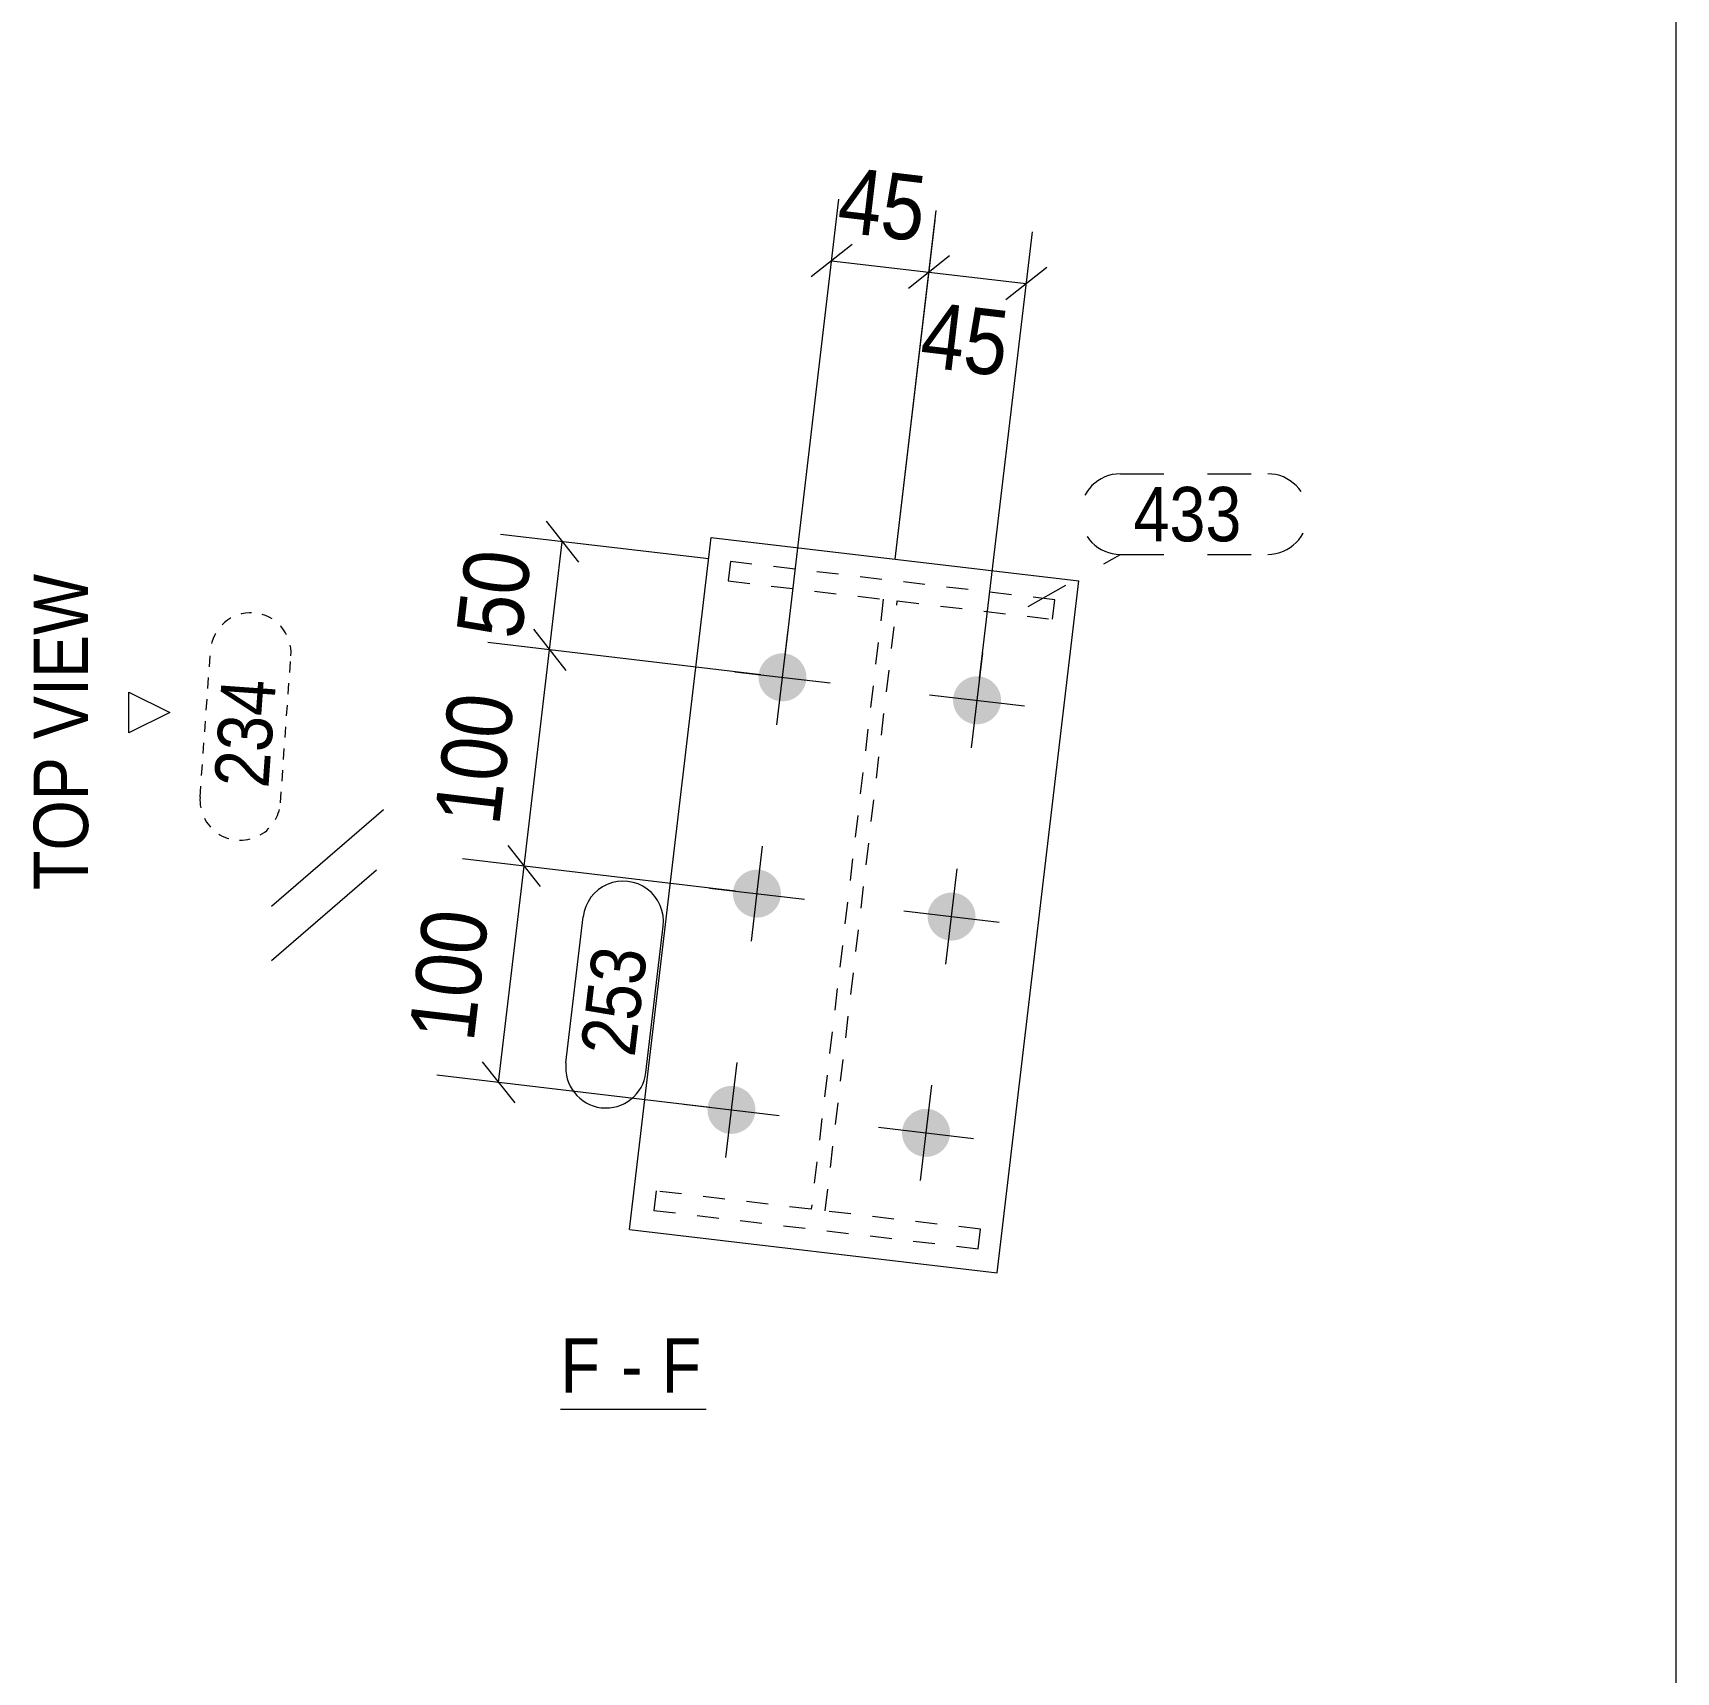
# Model space of a CAD drawing. Header units: millimetres. Extents: x 2 to 579, y 1 to 825.
# Drawn here: x 503.5 to 579, y 473.5 to 548.7 of the extents above; entities that cross this region are included whole.
import ezdxf

# ---------------------------------------------------------------- set-up
doc = ezdxf.new("R2010")
doc.units = ezdxf.units.MM
for name, pattern in [('XKITLINE00', [0]), ('XKITLINE01', [4, 1, -1, 1, -1]), ('XKITLINE02', [4, 2, -2]), ('XKITLINE03', [6, 3, -1, 1, -1]), ('XKITLINE04', [3, 0.5, -0.5, 0.5, -0.5, 0.5, -0.5])]:
    doc.linetypes.add(name, pattern=pattern)
for name, color, linetype, lineweight in [('Bolt', 3, 'Continuous', 0), ('Dimensions', 7, 'Continuous', 0), ('DrawingSheet', 5, 'Continuous', 0), ('OtherObjectType', 7, 'Continuous', 0), ('Part', 2, 'Continuous', 0), ('PartMark', 7, 'Continuous', 0)]:
    doc.layers.add(name, color=color, linetype=linetype, lineweight=lineweight)
doc.styles.add('ARIAL', font='ARIAL.TTF')

# ---------------------------------------------------------------- blocks, each defined once
blk = doc.blocks.new('*A119')
at = {"layer": 'Bolt'}
for points in [[(536.868, 519.308), (536.872, 519.335), (536.877, 519.362), (536.882, 519.388), (536.888, 519.414), (536.895, 519.441), (536.903, 519.467), (536.911, 519.492), (536.919, 519.518), (536.928, 519.543), (536.938, 519.568), (536.949, 519.593), (536.96, 519.618), (536.972, 519.642), (536.984, 519.666), (536.997, 519.69), (537.01, 519.713), (537.024, 519.736), (537.039, 519.759), (537.054, 519.781), (537.07, 519.803), (537.086, 519.825), (537.103, 519.846), (537.12, 519.867), (537.138, 519.887), (537.156, 519.907), (537.175, 519.926), (537.194, 519.945), (537.214, 519.964), (537.234, 519.982), (537.255, 519.999), (537.276, 520.016), (537.297, 520.033), (537.319, 520.049), (537.341, 520.064), (537.363, 520.079), (537.386, 520.093), (537.41, 520.107), (537.433, 520.12), (537.457, 520.133), (537.481, 520.145), (537.506, 520.156), (537.531, 520.167), (537.556, 520.177), (537.581, 520.186), (537.606, 520.195), (537.632, 520.204), (537.658, 520.211), (537.684, 520.218), (537.71, 520.225), (537.737, 520.23), (537.763, 520.236), (537.79, 520.24), (537.816, 520.244), (537.843, 520.247), (537.87, 520.249), (537.897, 520.251), (537.924, 520.252), (537.951, 520.253), (537.978, 520.253), (538.005, 520.252), (538.032, 520.25), (538.059, 520.248), (538.086, 520.245), (538.112, 520.242), (538.139, 520.238), (538.166, 520.233), (538.192, 520.227), (538.218, 520.221), (538.245, 520.214), (538.271, 520.207), (538.296, 520.199), (538.322, 520.19), (538.347, 520.181), (538.372, 520.171), (538.397, 520.161), (538.422, 520.15), (538.446, 520.138), (538.47, 520.126), (538.494, 520.113), (538.517, 520.099), (538.54, 520.085), (538.563, 520.071), (538.585, 520.055), (538.607, 520.04), (538.629, 520.023), (538.65, 520.007), (538.671, 519.989), (538.691, 519.972), (538.711, 519.953), (538.731, 519.935), (538.749, 519.915), (538.768, 519.896), (538.786, 519.876), (538.803, 519.855), (538.82, 519.834), (538.837, 519.813), (538.853, 519.791), (538.868, 519.769), (538.883, 519.746), (538.897, 519.723), (538.911, 519.7), (538.924, 519.676), (538.937, 519.652), (538.949, 519.628), (538.96, 519.604), (538.971, 519.579), (538.981, 519.554), (538.991, 519.529), (538.999, 519.503), (539.008, 519.478), (539.015, 519.452), (539.022, 519.426), (539.029, 519.399), (539.035, 519.373), (539.04, 519.347), (539.044, 519.32), (539.048, 519.293), (539.051, 519.266), (539.053, 519.239), (539.055, 519.213), (539.056, 519.186), (539.057, 519.159), (539.057, 519.132), (539.056, 519.105), (539.054, 519.078), (539.052, 519.051), (539.049, 519.024), (539.046, 518.997), (539.042, 518.97), (539.037, 518.944), (539.031, 518.917), (539.025, 518.891), (539.018, 518.865), (539.011, 518.839), (539.003, 518.813), (538.994, 518.788), (538.985, 518.762), (538.975, 518.737), (538.965, 518.712), (538.954, 518.688), (538.942, 518.663), (538.93, 518.639), (538.917, 518.616), (538.903, 518.592), (538.889, 518.569), (538.875, 518.546), (538.859, 518.524), (538.844, 518.502), (538.828, 518.481), (538.811, 518.459), (538.794, 518.439), (538.776, 518.418), (538.757, 518.398), (538.739, 518.379), (538.719, 518.36), (538.7, 518.342), (538.68, 518.324), (538.659, 518.306), (538.638, 518.289), (538.617, 518.273), (538.595, 518.257), (538.573, 518.241), (538.55, 518.227), (538.527, 518.212), (538.504, 518.199), (538.48, 518.185), (538.457, 518.173), (538.432, 518.161), (538.408, 518.149), (538.383, 518.139), (538.358, 518.129), (538.333, 518.119), (538.307, 518.11), (538.282, 518.102), (538.256, 518.094), (538.23, 518.087), (538.203, 518.081), (538.177, 518.075), (538.151, 518.07), (538.124, 518.066), (538.097, 518.062), (538.07, 518.059), (538.043, 518.056), (538.017, 518.054), (537.99, 518.053), (537.963, 518.053), (537.936, 518.053), (537.909, 518.054), (537.882, 518.055), (537.855, 518.058), (537.828, 518.06), (537.801, 518.064), (537.774, 518.068), (537.748, 518.073), (537.721, 518.078), (537.695, 518.084), (537.669, 518.091), (537.643, 518.098), (537.617, 518.106), (537.592, 518.115), (537.566, 518.124), (537.541, 518.134), (537.516, 518.145), (537.492, 518.156), (537.467, 518.168), (537.443, 518.18), (537.42, 518.193), (537.396, 518.206), (537.373, 518.22), (537.351, 518.235), (537.328, 518.25), (537.306, 518.266), (537.285, 518.282), (537.263, 518.299), (537.243, 518.316), (537.222, 518.334), (537.203, 518.352), (537.183, 518.371), (537.164, 518.39), (537.146, 518.41), (537.128, 518.43), (537.11, 518.45), (537.093, 518.471), (537.077, 518.493), (537.061, 518.515), (537.045, 518.537), (537.031, 518.559), (537.016, 518.582), (537.003, 518.606), (536.989, 518.629), (536.977, 518.653), (536.965, 518.677), (536.954, 518.702), (536.943, 518.726), (536.933, 518.751), (536.923, 518.777), (536.914, 518.802), (536.906, 518.828), (536.898, 518.854), (536.891, 518.88), (536.885, 518.906), (536.879, 518.932), (536.874, 518.959), (536.87, 518.986), (536.866, 519.012), (536.863, 519.039), (536.86, 519.066), (536.858, 519.093), (536.857, 519.12), (536.857, 519.147), (536.857, 519.174), (536.858, 519.201), (536.859, 519.228), (536.862, 519.255), (536.864, 519.282)], [(545.806, 518.254), (545.81, 518.28), (545.815, 518.307), (545.82, 518.333), (545.826, 518.36), (545.833, 518.386), (545.84, 518.412), (545.849, 518.438), (545.857, 518.463), (545.866, 518.489), (545.876, 518.514), (545.887, 518.539), (545.898, 518.563), (545.91, 518.587), (545.922, 518.611), (545.935, 518.635), (545.948, 518.659), (545.962, 518.682), (545.977, 518.704), (545.992, 518.727), (546.008, 518.749), (546.024, 518.77), (546.041, 518.791), (546.058, 518.812), (546.076, 518.832), (546.094, 518.852), (546.113, 518.872), (546.132, 518.891), (546.152, 518.909), (546.172, 518.927), (546.193, 518.945), (546.213, 518.962), (546.235, 518.978), (546.257, 518.994), (546.279, 519.009), (546.301, 519.024), (546.324, 519.039), (546.348, 519.052), (546.371, 519.065), (546.395, 519.078), (546.419, 519.09), (546.444, 519.101), (546.469, 519.112), (546.494, 519.122), (546.519, 519.132), (546.544, 519.141), (546.57, 519.149), (546.596, 519.157), (546.622, 519.164), (546.648, 519.17), (546.675, 519.176), (546.701, 519.181), (546.728, 519.185), (546.754, 519.189), (546.781, 519.192), (546.808, 519.195), (546.835, 519.196), (546.862, 519.198), (546.889, 519.198), (546.916, 519.198), (546.943, 519.197), (546.97, 519.195), (546.997, 519.193), (547.024, 519.19), (547.05, 519.187), (547.077, 519.183), (547.104, 519.178), (547.13, 519.173), (547.156, 519.166), (547.183, 519.16), (547.209, 519.152), (547.234, 519.144), (547.26, 519.136), (547.285, 519.126), (547.31, 519.117), (547.335, 519.106), (547.36, 519.095), (547.384, 519.083), (547.408, 519.071), (547.432, 519.058), (547.455, 519.045), (547.478, 519.03), (547.501, 519.016), (547.523, 519.001), (547.545, 518.985), (547.567, 518.969), (547.588, 518.952), (547.609, 518.935), (547.629, 518.917), (547.649, 518.899), (547.669, 518.88), (547.687, 518.861), (547.706, 518.841), (547.724, 518.821), (547.741, 518.8), (547.758, 518.779), (547.775, 518.758), (547.791, 518.736), (547.806, 518.714), (547.821, 518.691), (547.835, 518.669), (547.849, 518.645), (547.862, 518.622), (547.875, 518.598), (547.887, 518.574), (547.898, 518.549), (547.909, 518.524), (547.919, 518.499), (547.929, 518.474), (547.937, 518.449), (547.946, 518.423), (547.953, 518.397), (547.96, 518.371), (547.967, 518.345), (547.973, 518.318), (547.978, 518.292), (547.982, 518.265), (547.986, 518.238), (547.989, 518.212), (547.991, 518.185), (547.993, 518.158), (547.994, 518.131), (547.995, 518.104), (547.995, 518.077), (547.994, 518.05), (547.992, 518.023), (547.99, 517.996), (547.987, 517.969), (547.984, 517.942), (547.98, 517.916), (547.975, 517.889), (547.969, 517.863), (547.963, 517.836), (547.956, 517.81), (547.949, 517.784), (547.941, 517.759), (547.932, 517.733), (547.923, 517.708), (547.913, 517.682), (547.903, 517.658), (547.892, 517.633), (547.88, 517.609), (547.868, 517.585), (547.855, 517.561), (547.841, 517.538), (547.827, 517.514), (547.813, 517.492), (547.797, 517.469), (547.782, 517.447), (547.766, 517.426), (547.749, 517.405), (547.731, 517.384), (547.714, 517.364), (547.695, 517.344), (547.677, 517.324), (547.657, 517.305), (547.638, 517.287), (547.618, 517.269), (547.597, 517.251), (547.576, 517.234), (547.555, 517.218), (547.533, 517.202), (547.511, 517.187), (547.488, 517.172), (547.465, 517.158), (547.442, 517.144), (547.418, 517.131), (547.395, 517.118), (547.37, 517.106), (547.346, 517.095), (547.321, 517.084), (547.296, 517.074), (547.271, 517.064), (547.245, 517.055), (547.22, 517.047), (547.194, 517.039), (547.168, 517.032), (547.141, 517.026), (547.115, 517.02), (547.089, 517.015), (547.062, 517.011), (547.035, 517.007), (547.008, 517.004), (546.981, 517.001), (546.955, 517), (546.928, 516.999), (546.901, 516.998), (546.874, 516.998), (546.847, 516.999), (546.82, 517.001), (546.793, 517.003), (546.766, 517.006), (546.739, 517.009), (546.712, 517.013), (546.686, 517.018), (546.659, 517.024), (546.633, 517.03), (546.607, 517.036), (546.581, 517.044), (546.555, 517.052), (546.53, 517.06), (546.504, 517.07), (546.479, 517.08), (546.454, 517.09), (546.43, 517.101), (546.405, 517.113), (546.381, 517.125), (546.358, 517.138), (546.334, 517.152), (546.311, 517.166), (546.288, 517.18), (546.266, 517.195), (546.244, 517.211), (546.223, 517.227), (546.201, 517.244), (546.181, 517.261), (546.16, 517.279), (546.141, 517.297), (546.121, 517.316), (546.102, 517.335), (546.084, 517.355), (546.066, 517.375), (546.048, 517.396), (546.031, 517.417), (546.015, 517.438), (545.999, 517.46), (545.983, 517.482), (545.969, 517.505), (545.954, 517.528), (545.941, 517.551), (545.927, 517.574), (545.915, 517.598), (545.903, 517.623), (545.892, 517.647), (545.881, 517.672), (545.871, 517.697), (545.861, 517.722), (545.852, 517.748), (545.844, 517.773), (545.836, 517.799), (545.829, 517.825), (545.823, 517.851), (545.817, 517.878), (545.812, 517.904), (545.808, 517.931), (545.804, 517.958), (545.801, 517.984), (545.798, 518.011), (545.796, 518.038), (545.795, 518.065), (545.795, 518.092), (545.795, 518.119), (545.796, 518.146), (545.797, 518.173), (545.8, 518.2), (545.802, 518.227)], [(535.696, 509.377), (535.7, 509.404), (535.705, 509.431), (535.71, 509.457), (535.716, 509.483), (535.723, 509.509), (535.731, 509.535), (535.739, 509.561), (535.747, 509.587), (535.757, 509.612), (535.766, 509.637), (535.777, 509.662), (535.788, 509.687), (535.8, 509.711), (535.812, 509.735), (535.825, 509.759), (535.838, 509.782), (535.852, 509.805), (535.867, 509.828), (535.882, 509.85), (535.898, 509.872), (535.914, 509.894), (535.931, 509.915), (535.948, 509.936), (535.966, 509.956), (535.984, 509.976), (536.003, 509.995), (536.022, 510.014), (536.042, 510.033), (536.062, 510.051), (536.083, 510.068), (536.104, 510.085), (536.125, 510.102), (536.147, 510.118), (536.169, 510.133), (536.192, 510.148), (536.214, 510.162), (536.238, 510.176), (536.261, 510.189), (536.285, 510.202), (536.309, 510.214), (536.334, 510.225), (536.359, 510.236), (536.384, 510.246), (536.409, 510.255), (536.434, 510.264), (536.46, 510.273), (536.486, 510.28), (536.512, 510.287), (536.538, 510.294), (536.565, 510.299), (536.591, 510.304), (536.618, 510.309), (536.645, 510.313), (536.671, 510.316), (536.698, 510.318), (536.725, 510.32), (536.752, 510.321), (536.779, 510.322), (536.806, 510.321), (536.833, 510.321), (536.86, 510.319), (536.887, 510.317), (536.914, 510.314), (536.941, 510.311), (536.967, 510.306), (536.994, 510.302), (537.02, 510.296), (537.047, 510.29), (537.073, 510.283), (537.099, 510.276), (537.124, 510.268), (537.15, 510.259), (537.175, 510.25), (537.201, 510.24), (537.225, 510.23), (537.25, 510.219), (537.274, 510.207), (537.298, 510.194), (537.322, 510.182), (537.345, 510.168), (537.369, 510.154), (537.391, 510.139), (537.414, 510.124), (537.436, 510.109), (537.457, 510.092), (537.478, 510.076), (537.499, 510.058), (537.519, 510.041), (537.539, 510.022), (537.559, 510.004), (537.578, 509.984), (537.596, 509.965), (537.614, 509.945), (537.632, 509.924), (537.649, 509.903), (537.665, 509.882), (537.681, 509.86), (537.696, 509.838), (537.711, 509.815), (537.725, 509.792), (537.739, 509.769), (537.752, 509.745), (537.765, 509.721), (537.777, 509.697), (537.788, 509.673), (537.799, 509.648), (537.809, 509.623), (537.819, 509.598), (537.828, 509.572), (537.836, 509.547), (537.844, 509.521), (537.851, 509.495), (537.857, 509.468), (537.863, 509.442), (537.868, 509.415), (537.872, 509.389), (537.876, 509.362), (537.879, 509.335), (537.881, 509.308), (537.883, 509.281), (537.884, 509.254), (537.885, 509.227), (537.885, 509.2), (537.884, 509.173), (537.882, 509.147), (537.88, 509.12), (537.877, 509.093), (537.874, 509.066), (537.87, 509.039), (537.865, 509.013), (537.859, 508.986), (537.853, 508.96), (537.847, 508.934), (537.839, 508.908), (537.831, 508.882), (537.823, 508.857), (537.813, 508.831), (537.803, 508.806), (537.793, 508.781), (537.782, 508.757), (537.77, 508.732), (537.758, 508.708), (537.745, 508.685), (537.731, 508.661), (537.717, 508.638), (537.703, 508.615), (537.688, 508.593), (537.672, 508.571), (537.656, 508.549), (537.639, 508.528), (537.622, 508.508), (537.604, 508.487), (537.586, 508.467), (537.567, 508.448), (537.548, 508.429), (537.528, 508.411), (537.508, 508.393), (537.487, 508.375), (537.466, 508.358), (537.445, 508.342), (537.423, 508.326), (537.401, 508.31), (537.378, 508.295), (537.355, 508.281), (537.332, 508.267), (537.309, 508.254), (537.285, 508.242), (537.26, 508.23), (537.236, 508.218), (537.211, 508.208), (537.186, 508.197), (537.161, 508.188), (537.135, 508.179), (537.11, 508.171), (537.084, 508.163), (537.058, 508.156), (537.032, 508.15), (537.005, 508.144), (536.979, 508.139), (536.952, 508.134), (536.925, 508.131), (536.898, 508.128), (536.872, 508.125), (536.845, 508.123), (536.818, 508.122), (536.791, 508.122), (536.764, 508.122), (536.737, 508.123), (536.71, 508.124), (536.683, 508.126), (536.656, 508.129), (536.629, 508.133), (536.603, 508.137), (536.576, 508.142), (536.55, 508.147), (536.523, 508.153), (536.497, 508.16), (536.471, 508.167), (536.445, 508.175), (536.42, 508.184), (536.394, 508.193), (536.369, 508.203), (536.344, 508.214), (536.32, 508.225), (536.296, 508.237), (536.271, 508.249), (536.248, 508.262), (536.224, 508.275), (536.201, 508.289), (536.179, 508.304), (536.156, 508.319), (536.134, 508.335), (536.113, 508.351), (536.092, 508.368), (536.071, 508.385), (536.05, 508.403), (536.031, 508.421), (536.011, 508.44), (535.992, 508.459), (535.974, 508.479), (535.956, 508.499), (535.938, 508.519), (535.921, 508.54), (535.905, 508.562), (535.889, 508.584), (535.874, 508.606), (535.859, 508.628), (535.844, 508.651), (535.831, 508.674), (535.818, 508.698), (535.805, 508.722), (535.793, 508.746), (535.782, 508.771), (535.771, 508.795), (535.761, 508.82), (535.751, 508.846), (535.742, 508.871), (535.734, 508.897), (535.726, 508.923), (535.719, 508.949), (535.713, 508.975), (535.707, 509.001), (535.702, 509.028), (535.698, 509.055), (535.694, 509.081), (535.691, 509.108), (535.688, 509.135), (535.687, 509.162), (535.685, 509.189), (535.685, 509.216), (535.685, 509.243), (535.686, 509.27), (535.687, 509.297), (535.69, 509.324), (535.692, 509.351)], [(544.634, 508.323), (544.638, 508.349), (544.643, 508.376), (544.648, 508.402), (544.654, 508.429), (544.661, 508.455), (544.669, 508.481), (544.677, 508.507), (544.685, 508.532), (544.695, 508.557), (544.704, 508.583), (544.715, 508.607), (544.726, 508.632), (544.738, 508.656), (544.75, 508.68), (544.763, 508.704), (544.776, 508.728), (544.79, 508.751), (544.805, 508.773), (544.82, 508.796), (544.836, 508.818), (544.852, 508.839), (544.869, 508.86), (544.886, 508.881), (544.904, 508.901), (544.922, 508.921), (544.941, 508.941), (544.96, 508.96), (544.98, 508.978), (545, 508.996), (545.021, 509.014), (545.042, 509.031), (545.063, 509.047), (545.085, 509.063), (545.107, 509.078), (545.13, 509.093), (545.152, 509.107), (545.176, 509.121), (545.199, 509.134), (545.223, 509.147), (545.247, 509.159), (545.272, 509.17), (545.297, 509.181), (545.322, 509.191), (545.347, 509.201), (545.372, 509.21), (545.398, 509.218), (545.424, 509.226), (545.45, 509.233), (545.476, 509.239), (545.503, 509.245), (545.529, 509.25), (545.556, 509.254), (545.583, 509.258), (545.609, 509.261), (545.636, 509.264), (545.663, 509.265), (545.69, 509.266), (545.717, 509.267), (545.744, 509.267), (545.771, 509.266), (545.798, 509.264), (545.825, 509.262), (545.852, 509.259), (545.879, 509.256), (545.905, 509.252), (545.932, 509.247), (545.958, 509.241), (545.985, 509.235), (546.011, 509.229), (546.037, 509.221), (546.062, 509.213), (546.088, 509.205), (546.113, 509.195), (546.139, 509.185), (546.163, 509.175), (546.188, 509.164), (546.212, 509.152), (546.236, 509.14), (546.26, 509.127), (546.283, 509.113), (546.307, 509.099), (546.329, 509.085), (546.352, 509.07), (546.374, 509.054), (546.395, 509.038), (546.416, 509.021), (546.437, 509.004), (546.457, 508.986), (546.477, 508.968), (546.497, 508.949), (546.516, 508.93), (546.534, 508.91), (546.552, 508.89), (546.57, 508.869), (546.587, 508.848), (546.603, 508.827), (546.619, 508.805), (546.634, 508.783), (546.649, 508.76), (546.663, 508.737), (546.677, 508.714), (546.69, 508.691), (546.703, 508.667), (546.715, 508.642), (546.726, 508.618), (546.737, 508.593), (546.747, 508.568), (546.757, 508.543), (546.766, 508.517), (546.774, 508.492), (546.781, 508.466), (546.789, 508.44), (546.795, 508.414), (546.801, 508.387), (546.806, 508.361), (546.81, 508.334), (546.814, 508.307), (546.817, 508.281), (546.819, 508.254), (546.821, 508.227), (546.822, 508.2), (546.823, 508.173), (546.823, 508.146), (546.822, 508.119), (546.82, 508.092), (546.818, 508.065), (546.815, 508.038), (546.812, 508.011), (546.808, 507.985), (546.803, 507.958), (546.797, 507.932), (546.791, 507.905), (546.785, 507.879), (546.777, 507.853), (546.769, 507.827), (546.761, 507.802), (546.751, 507.776), (546.741, 507.751), (546.731, 507.726), (546.72, 507.702), (546.708, 507.678), (546.696, 507.654), (546.683, 507.63), (546.669, 507.606), (546.655, 507.583), (546.641, 507.561), (546.626, 507.538), (546.61, 507.516), (546.594, 507.495), (546.577, 507.474), (546.56, 507.453), (546.542, 507.433), (546.524, 507.413), (546.505, 507.393), (546.486, 507.374), (546.466, 507.356), (546.446, 507.338), (546.425, 507.32), (546.404, 507.303), (546.383, 507.287), (546.361, 507.271), (546.339, 507.256), (546.316, 507.241), (546.293, 507.226), (546.27, 507.213), (546.247, 507.2), (546.223, 507.187), (546.198, 507.175), (546.174, 507.164), (546.149, 507.153), (546.124, 507.143), (546.099, 507.133), (546.073, 507.124), (546.048, 507.116), (546.022, 507.108), (545.996, 507.101), (545.97, 507.095), (545.943, 507.089), (545.917, 507.084), (545.89, 507.08), (545.863, 507.076), (545.836, 507.073), (545.81, 507.07), (545.783, 507.069), (545.756, 507.067), (545.729, 507.067), (545.702, 507.067), (545.675, 507.068), (545.648, 507.07), (545.621, 507.072), (545.594, 507.075), (545.567, 507.078), (545.541, 507.082), (545.514, 507.087), (545.488, 507.092), (545.461, 507.099), (545.435, 507.105), (545.409, 507.113), (545.383, 507.121), (545.358, 507.129), (545.332, 507.139), (545.307, 507.148), (545.282, 507.159), (545.258, 507.17), (545.234, 507.182), (545.209, 507.194), (545.186, 507.207), (545.162, 507.22), (545.139, 507.235), (545.117, 507.249), (545.094, 507.264), (545.072, 507.28), (545.051, 507.296), (545.03, 507.313), (545.009, 507.33), (544.988, 507.348), (544.969, 507.366), (544.949, 507.385), (544.93, 507.404), (544.912, 507.424), (544.894, 507.444), (544.876, 507.465), (544.859, 507.486), (544.843, 507.507), (544.827, 507.529), (544.812, 507.551), (544.797, 507.574), (544.782, 507.596), (544.769, 507.62), (544.756, 507.643), (544.743, 507.667), (544.731, 507.691), (544.72, 507.716), (544.709, 507.741), (544.699, 507.766), (544.689, 507.791), (544.68, 507.816), (544.672, 507.842), (544.664, 507.868), (544.657, 507.894), (544.651, 507.92), (544.645, 507.947), (544.64, 507.973), (544.636, 508), (544.632, 508.027), (544.629, 508.053), (544.626, 508.08), (544.625, 508.107), (544.623, 508.134), (544.623, 508.161), (544.623, 508.188), (544.624, 508.215), (544.625, 508.242), (544.628, 508.269), (544.63, 508.296)], [(534.524, 499.446), (534.528, 499.473), (534.533, 499.499), (534.539, 499.526), (534.545, 499.552), (534.551, 499.578), (534.559, 499.604), (534.567, 499.63), (534.575, 499.656), (534.585, 499.681), (534.595, 499.706), (534.605, 499.731), (534.616, 499.756), (534.628, 499.78), (534.64, 499.804), (534.653, 499.828), (534.667, 499.851), (534.681, 499.874), (534.695, 499.897), (534.71, 499.919), (534.726, 499.941), (534.742, 499.963), (534.759, 499.984), (534.776, 500.005), (534.794, 500.025), (534.812, 500.045), (534.831, 500.064), (534.85, 500.083), (534.87, 500.102), (534.89, 500.12), (534.911, 500.137), (534.932, 500.154), (534.953, 500.171), (534.975, 500.187), (534.997, 500.202), (535.02, 500.217), (535.043, 500.231), (535.066, 500.245), (535.089, 500.258), (535.113, 500.27), (535.137, 500.282), (535.162, 500.294), (535.187, 500.305), (535.212, 500.315), (535.237, 500.324), (535.262, 500.333), (535.288, 500.342), (535.314, 500.349), (535.34, 500.356), (535.366, 500.363), (535.393, 500.368), (535.419, 500.373), (535.446, 500.378), (535.473, 500.382), (535.499, 500.385), (535.526, 500.387), (535.553, 500.389), (535.58, 500.39), (535.607, 500.391), (535.634, 500.39), (535.661, 500.39), (535.688, 500.388), (535.715, 500.386), (535.742, 500.383), (535.769, 500.379), (535.795, 500.375), (535.822, 500.371), (535.848, 500.365), (535.875, 500.359), (535.901, 500.352), (535.927, 500.345), (535.953, 500.337), (535.978, 500.328), (536.004, 500.319), (536.029, 500.309), (536.053, 500.299), (536.078, 500.287), (536.102, 500.276), (536.126, 500.263), (536.15, 500.251), (536.174, 500.237), (536.197, 500.223), (536.219, 500.208), (536.242, 500.193), (536.264, 500.178), (536.285, 500.161), (536.306, 500.145), (536.327, 500.127), (536.347, 500.109), (536.367, 500.091), (536.387, 500.072), (536.406, 500.053), (536.424, 500.034), (536.442, 500.013), (536.46, 499.993), (536.477, 499.972), (536.493, 499.95), (536.509, 499.929), (536.524, 499.906), (536.539, 499.884), (536.554, 499.861), (536.567, 499.838), (536.58, 499.814), (536.593, 499.79), (536.605, 499.766), (536.616, 499.742), (536.627, 499.717), (536.637, 499.692), (536.647, 499.667), (536.656, 499.641), (536.664, 499.615), (536.672, 499.59), (536.679, 499.563), (536.685, 499.537), (536.691, 499.511), (536.696, 499.484), (536.7, 499.458), (536.704, 499.431), (536.707, 499.404), (536.71, 499.377), (536.711, 499.35), (536.713, 499.323), (536.713, 499.296), (536.713, 499.269), (536.712, 499.242), (536.71, 499.215), (536.708, 499.189), (536.705, 499.162), (536.702, 499.135), (536.698, 499.108), (536.693, 499.082), (536.688, 499.055), (536.681, 499.029), (536.675, 499.003), (536.667, 498.977), (536.659, 498.951), (536.651, 498.925), (536.641, 498.9), (536.631, 498.875), (536.621, 498.85), (536.61, 498.825), (536.598, 498.801), (536.586, 498.777), (536.573, 498.753), (536.559, 498.73), (536.545, 498.707), (536.531, 498.684), (536.516, 498.662), (536.5, 498.64), (536.484, 498.618), (536.467, 498.597), (536.45, 498.576), (536.432, 498.556), (536.414, 498.536), (536.395, 498.517), (536.376, 498.498), (536.356, 498.479), (536.336, 498.461), (536.315, 498.444), (536.294, 498.427), (536.273, 498.41), (536.251, 498.395), (536.229, 498.379), (536.206, 498.364), (536.183, 498.35), (536.16, 498.336), (536.137, 498.323), (536.113, 498.311), (536.089, 498.299), (536.064, 498.287), (536.039, 498.277), (536.014, 498.266), (535.989, 498.257), (535.964, 498.248), (535.938, 498.24), (535.912, 498.232), (535.886, 498.225), (535.86, 498.219), (535.833, 498.213), (535.807, 498.208), (535.78, 498.203), (535.753, 498.2), (535.727, 498.196), (535.7, 498.194), (535.673, 498.192), (535.646, 498.191), (535.619, 498.191), (535.592, 498.191), (535.565, 498.192), (535.538, 498.193), (535.511, 498.195), (535.484, 498.198), (535.457, 498.202), (535.431, 498.206), (535.404, 498.211), (535.378, 498.216), (535.351, 498.222), (535.325, 498.229), (535.299, 498.236), (535.273, 498.244), (535.248, 498.253), (535.223, 498.262), (535.197, 498.272), (535.173, 498.283), (535.148, 498.294), (535.124, 498.305), (535.1, 498.318), (535.076, 498.331), (535.052, 498.344), (535.029, 498.358), (535.007, 498.373), (534.984, 498.388), (534.962, 498.404), (534.941, 498.42), (534.92, 498.437), (534.899, 498.454), (534.879, 498.472), (534.859, 498.49), (534.839, 498.509), (534.82, 498.528), (534.802, 498.548), (534.784, 498.568), (534.766, 498.588), (534.749, 498.609), (534.733, 498.631), (534.717, 498.652), (534.702, 498.675), (534.687, 498.697), (534.673, 498.72), (534.659, 498.743), (534.646, 498.767), (534.633, 498.791), (534.621, 498.815), (534.61, 498.84), (534.599, 498.864), (534.589, 498.889), (534.579, 498.915), (534.57, 498.94), (534.562, 498.966), (534.554, 498.992), (534.547, 499.018), (534.541, 499.044), (534.535, 499.07), (534.53, 499.097), (534.526, 499.123), (534.522, 499.15), (534.519, 499.177), (534.516, 499.204), (534.515, 499.231), (534.514, 499.258), (534.513, 499.285), (534.513, 499.312), (534.514, 499.339), (534.516, 499.366), (534.518, 499.393), (534.521, 499.419)], [(543.462, 498.392), (543.466, 498.418), (543.471, 498.445), (543.476, 498.471), (543.483, 498.498), (543.489, 498.524), (543.497, 498.55), (543.505, 498.575), (543.513, 498.601), (543.523, 498.626), (543.533, 498.651), (543.543, 498.676), (543.554, 498.701), (543.566, 498.725), (543.578, 498.749), (543.591, 498.773), (543.605, 498.796), (543.619, 498.819), (543.633, 498.842), (543.648, 498.865), (543.664, 498.886), (543.68, 498.908), (543.697, 498.929), (543.714, 498.95), (543.732, 498.97), (543.75, 498.99), (543.769, 499.01), (543.788, 499.029), (543.808, 499.047), (543.828, 499.065), (543.849, 499.082), (543.87, 499.099), (543.891, 499.116), (543.913, 499.132), (543.935, 499.147), (543.958, 499.162), (543.981, 499.176), (544.004, 499.19), (544.027, 499.203), (544.051, 499.216), (544.075, 499.228), (544.1, 499.239), (544.125, 499.25), (544.15, 499.26), (544.175, 499.27), (544.2, 499.279), (544.226, 499.287), (544.252, 499.294), (544.278, 499.301), (544.304, 499.308), (544.331, 499.314), (544.357, 499.319), (544.384, 499.323), (544.411, 499.327), (544.437, 499.33), (544.464, 499.332), (544.491, 499.334), (544.518, 499.335), (544.545, 499.336), (544.572, 499.336), (544.599, 499.335), (544.626, 499.333), (544.653, 499.331), (544.68, 499.328), (544.707, 499.325), (544.733, 499.321), (544.76, 499.316), (544.786, 499.31), (544.813, 499.304), (544.839, 499.298), (544.865, 499.29), (544.891, 499.282), (544.916, 499.273), (544.941, 499.264), (544.967, 499.254), (544.991, 499.244), (545.016, 499.233), (545.04, 499.221), (545.064, 499.209), (545.088, 499.196), (545.112, 499.182), (545.135, 499.168), (545.157, 499.154), (545.18, 499.139), (545.202, 499.123), (545.223, 499.107), (545.244, 499.09), (545.265, 499.073), (545.285, 499.055), (545.305, 499.037), (545.325, 499.018), (545.344, 498.999), (545.362, 498.979), (545.38, 498.959), (545.398, 498.938), (545.415, 498.917), (545.431, 498.896), (545.447, 498.874), (545.462, 498.852), (545.477, 498.829), (545.492, 498.806), (545.505, 498.783), (545.518, 498.759), (545.531, 498.736), (545.543, 498.711), (545.554, 498.687), (545.565, 498.662), (545.575, 498.637), (545.585, 498.612), (545.594, 498.586), (545.602, 498.561), (545.61, 498.535), (545.617, 498.509), (545.623, 498.483), (545.629, 498.456), (545.634, 498.43), (545.638, 498.403), (545.642, 498.376), (545.645, 498.349), (545.648, 498.323), (545.649, 498.296), (545.651, 498.269), (545.651, 498.242), (545.651, 498.215), (545.65, 498.188), (545.648, 498.161), (545.646, 498.134), (545.643, 498.107), (545.64, 498.08), (545.636, 498.054), (545.631, 498.027), (545.626, 498.001), (545.619, 497.974), (545.613, 497.948), (545.605, 497.922), (545.597, 497.896), (545.589, 497.871), (545.579, 497.845), (545.569, 497.82), (545.559, 497.795), (545.548, 497.771), (545.536, 497.746), (545.524, 497.722), (545.511, 497.699), (545.497, 497.675), (545.483, 497.652), (545.469, 497.63), (545.454, 497.607), (545.438, 497.585), (545.422, 497.564), (545.405, 497.543), (545.388, 497.522), (545.37, 497.501), (545.352, 497.482), (545.333, 497.462), (545.314, 497.443), (545.294, 497.425), (545.274, 497.407), (545.253, 497.389), (545.232, 497.372), (545.211, 497.356), (545.189, 497.34), (545.167, 497.324), (545.144, 497.31), (545.121, 497.295), (545.098, 497.282), (545.075, 497.268), (545.051, 497.256), (545.027, 497.244), (545.002, 497.233), (544.977, 497.222), (544.952, 497.212), (544.927, 497.202), (544.902, 497.193), (544.876, 497.185), (544.85, 497.177), (544.824, 497.17), (544.798, 497.164), (544.771, 497.158), (544.745, 497.153), (544.718, 497.149), (544.691, 497.145), (544.665, 497.142), (544.638, 497.139), (544.611, 497.137), (544.584, 497.136), (544.557, 497.136), (544.53, 497.136), (544.503, 497.137), (544.476, 497.138), (544.449, 497.141), (544.422, 497.143), (544.395, 497.147), (544.369, 497.151), (544.342, 497.156), (544.316, 497.161), (544.289, 497.167), (544.263, 497.174), (544.237, 497.182), (544.211, 497.19), (544.186, 497.198), (544.161, 497.208), (544.135, 497.217), (544.111, 497.228), (544.086, 497.239), (544.062, 497.251), (544.038, 497.263), (544.014, 497.276), (543.99, 497.289), (543.967, 497.303), (543.945, 497.318), (543.922, 497.333), (543.9, 497.349), (543.879, 497.365), (543.858, 497.382), (543.837, 497.399), (543.817, 497.417), (543.797, 497.435), (543.777, 497.454), (543.758, 497.473), (543.74, 497.493), (543.722, 497.513), (543.704, 497.534), (543.687, 497.555), (543.671, 497.576), (543.655, 497.598), (543.64, 497.62), (543.625, 497.642), (543.61, 497.665), (543.597, 497.689), (543.584, 497.712), (543.571, 497.736), (543.559, 497.76), (543.548, 497.785), (543.537, 497.81), (543.527, 497.835), (543.517, 497.86), (543.508, 497.885), (543.5, 497.911), (543.492, 497.937), (543.485, 497.963), (543.479, 497.989), (543.473, 498.016), (543.468, 498.042), (543.464, 498.069), (543.46, 498.095), (543.457, 498.122), (543.454, 498.149), (543.453, 498.176), (543.452, 498.203), (543.451, 498.23), (543.451, 498.257), (543.452, 498.284), (543.454, 498.311), (543.456, 498.338), (543.459, 498.365)]]:
    blk.add_hatch(color=3, dxfattribs=at).paths.add_polyline_path(points, flags=17)
at = {"layer": 'Bolt', "color": 3, "linetype": 'XKITLINE00', "lineweight": 0}
for p, q in [((537.699, 516.968), (538.215, 521.338)), ((546.637, 515.913), (547.153, 520.283)), ((535.772, 519.411), (540.142, 518.895)), ((544.71, 518.356), (549.08, 517.84)), ((536.527, 507.037), (537.043, 511.407)), ((545.465, 505.982), (545.981, 510.352)), ((534.6, 509.479), (538.97, 508.964)), ((543.538, 508.425), (547.908, 507.909)), ((535.355, 497.106), (535.871, 501.475)), ((544.293, 496.051), (544.809, 500.421)), ((533.428, 499.548), (537.798, 499.033)), ((542.366, 498.494), (546.736, 497.978))]:
    blk.add_line(p, q, dxfattribs=at)
blk = doc.blocks.new('*A120')
at = {"layer": 'Part', "color": 2, "linetype": 'XKITLINE00', "lineweight": 0}
for p, q in [((514.485, 508.644), (519.634, 513.081)), ((514.485, 506.152), (519.307, 510.307))]:
    blk.add_line(p, q, dxfattribs=at)
blk = doc.blocks.new('*A121')
at = {"layer": 'Part', "color": 7, "linetype": 'XKITLINE01', "lineweight": 0}
for p, q in [((535.563, 524.47), (535.458, 523.576)), ((550.46, 522.712), (535.563, 524.47)), ((535.458, 523.576), (542.584, 522.735)), ((542.584, 522.735), (539.279, 494.73)), ((539.924, 494.653), (543.229, 522.659)), ((543.229, 522.659), (550.355, 521.818)), ((550.355, 521.818), (550.46, 522.712)), ((532.153, 495.57), (532.048, 494.677)), ((539.279, 494.73), (532.153, 495.57)), ((532.048, 494.677), (546.944, 492.919)), ((547.05, 493.813), (539.924, 494.653)), ((546.944, 492.919), (547.05, 493.813))]:
    blk.add_line(p, q, dxfattribs=at)
at = {"layer": 'Part', "color": 7, "linetype": 'XKITLINE03', "lineweight": 0}
blk.add_line((541.254, 508.694), (541.254, 508.694), dxfattribs=at)
blk = doc.blocks.new('*A122')
at = {"layer": 'Part', "color": 2, "linetype": 'XKITLINE00', "lineweight": 0}
for p, q in [((530.937, 493.801), (534.688, 525.58)), ((534.688, 525.58), (551.57, 523.588)), ((547.82, 491.808), (551.57, 523.588)), ((530.937, 493.801), (547.82, 491.808))]:
    blk.add_line(p, q, dxfattribs=at)
blk = doc.blocks.new('*A174')
at = {"layer": 'DrawingSheet', "color": 5, "linetype": 'XKITLINE00', "lineweight": 0}
blk.add_line((579, 5), (579, 825), dxfattribs=at)
blk = doc.blocks.new('*A335')
at = {"layer": 'Dimensions', "color": 7, "linetype": 'XKITLINE00', "lineweight": 0}
for p, q in [((538.074, 520.146), (540.548, 541.112)), ((543.129, 524.584), (545.017, 540.585)), ((541.156, 539.025), (539.272, 537.539)), ((540.214, 538.282), (544.683, 537.754)), ((545.625, 538.498), (543.741, 537.011))]:
    blk.add_line(p, q, dxfattribs=at)
at = {"layer": 'Dimensions', "color": 3}
for p in [(540.214, 538.282), (544.683, 537.754)]:
    blk.add_point(p, dxfattribs=at)
at = {"layer": 'Dimensions', "color": 3, "style": 'ARIAL', "width": 0.85}
blk.add_text('45', height=3, rotation=-6.73225, dxfattribs=at).set_placement((540.397, 539.62))
blk = doc.blocks.new('*A336')
at = {"layer": 'Dimensions', "color": 7, "linetype": 'XKITLINE00', "lineweight": 0}
for p, q in [((543.129, 524.584), (544.964, 540.138)), ((547.012, 519.091), (549.433, 539.611)), ((545.625, 538.498), (543.741, 537.011)), ((544.683, 537.754), (549.152, 537.227)), ((550.094, 537.97), (548.21, 536.484))]:
    blk.add_line(p, q, dxfattribs=at)
at = {"layer": 'Dimensions', "color": 3}
for p in [(544.683, 537.754), (549.152, 537.227)]:
    blk.add_point(p, dxfattribs=at)
at = {"layer": 'Dimensions', "color": 3, "style": 'ARIAL', "width": 0.85}
blk.add_text('45', height=3, rotation=-6.73225, dxfattribs=at).set_placement((544.198, 533.431))
blk = doc.blocks.new('*A337')
at = {"layer": 'Dimensions', "color": 7, "linetype": 'XKITLINE00', "lineweight": 0}
for p, q in [((525.343, 511.426), (526.83, 509.542)), ((535.792, 509.339), (523.256, 510.818)), ((524.915, 500.553), (526.087, 510.484)), ((524.172, 501.495), (525.658, 499.611)), ((534.62, 499.408), (522.084, 500.887))]:
    blk.add_line(p, q, dxfattribs=at)
at = {"layer": 'Dimensions', "color": 3}
for p in [(526.087, 510.484), (524.915, 500.553)]:
    blk.add_point(p, dxfattribs=at)
at = {"layer": 'Dimensions', "color": 3, "style": 'ARIAL', "width": 0.85}
blk.add_text('100', height=3, rotation=83.26796, dxfattribs=at).set_placement((523.769, 502.362))
blk = doc.blocks.new('*A338')
at = {"layer": 'Dimensions', "color": 7, "linetype": 'XKITLINE00', "lineweight": 0}
for p, q in [((536.964, 519.27), (524.428, 520.749)), ((526.515, 521.357), (528.002, 519.473)), ((526.087, 510.484), (527.259, 520.415)), ((525.343, 511.426), (526.83, 509.542)), ((535.792, 509.339), (523.256, 510.818))]:
    blk.add_line(p, q, dxfattribs=at)
at = {"layer": 'Dimensions', "color": 3}
for p in [(527.259, 520.415), (526.087, 510.484)]:
    blk.add_point(p, dxfattribs=at)
at = {"layer": 'Dimensions', "color": 3, "style": 'ARIAL', "width": 0.85}
blk.add_text('100', height=3, rotation=83.26796, dxfattribs=at).set_placement((524.941, 512.293))
blk = doc.blocks.new('*A339')
at = {"layer": 'Dimensions', "color": 7, "linetype": 'XKITLINE00', "lineweight": 0}
for p, q in [((527.101, 526.323), (528.588, 524.439)), ((534.57, 524.587), (525.014, 525.715)), ((527.259, 520.415), (527.845, 525.381)), ((536.964, 519.27), (524.428, 520.749)), ((526.515, 521.357), (528.002, 519.473))]:
    blk.add_line(p, q, dxfattribs=at)
at = {"layer": 'Dimensions', "color": 3}
for p in [(527.845, 525.381), (527.259, 520.415)]:
    blk.add_point(p, dxfattribs=at)
at = {"layer": 'Dimensions', "color": 3, "style": 'ARIAL', "width": 0.85}
blk.add_text('50', height=3, rotation=83.26796, dxfattribs=at).set_placement((525.95, 520.846))
blk = doc.blocks.new('*A340')
at = {"layer": 'PartMark', "color": 7, "linetype": 'XKITLINE00', "lineweight": 0}
for p, q in [((528.013, 501.446), (528.806, 508.162)), ((531.688, 501.012), (532.48, 507.729))]:
    blk.add_line(p, q, dxfattribs=at)
for centre, start, end in [((530.643, 507.945), 353.27009, 173.27009), ((529.851, 501.229), 173.27009, 353.27009)]:
    blk.add_arc(centre, 1.85, start, end, dxfattribs=at)
at = {"layer": 'PartMark', "color": 3, "style": 'ARIAL', "width": 0.85}
blk.add_text('253', height=2.5, rotation=83.26796, dxfattribs=at).set_placement((531.162, 501.679))
blk = doc.blocks.new('*A341')
at = {"layer": 'PartMark', "color": 7, "linetype": 'XKITLINE02', "lineweight": 0}
for p, q in [((553.479, 528.496), (560.242, 528.496)), ((549.236, 522.403), (553.479, 524.796)), ((553.479, 524.796), (560.242, 524.796))]:
    blk.add_line(p, q, dxfattribs=at)
for centre, start, end in [((553.479, 526.646), 90, 270), ((560.242, 526.646), 270, 90)]:
    blk.add_arc(centre, 1.85, start, end, dxfattribs=at)
at = {"layer": 'PartMark', "color": 3, "style": 'ARIAL', "width": 0.85}
blk.add_text('433', height=2.5, dxfattribs=at).set_placement((554.079, 525.396))
blk = doc.blocks.new('*A342')
at = {"layer": 'PartMark', "color": 7, "linetype": 'XKITLINE04', "lineweight": 0}
for p, q in [((511.21, 513.654), (511.691, 520.399)), ((514.901, 513.391), (515.382, 520.136))]:
    blk.add_line(p, q, dxfattribs=at)
for centre, start, end in [((513.536, 520.268), 355.92176, 175.92176), ((513.055, 513.522), 175.92176, 355.92176)]:
    blk.add_arc(centre, 1.85, start, end, dxfattribs=at)
at = {"layer": 'PartMark', "color": 3, "style": 'ARIAL', "width": 0.85}
blk.add_text('234', height=2.5, rotation=85.92075, dxfattribs=at).set_placement((514.345, 514.032))
blk = doc.blocks.new('*A343')
at = {"layer": 'OtherObjectType', "color": 7, "linetype": 'XKITLINE00', "lineweight": 0}
for p, q in [((507.942, 516.599), (507.942, 518.474)), ((507.942, 518.474), (509.817, 517.537)), ((509.817, 517.537), (507.942, 516.599)), ((509.817, 517.537), (509.817, 517.537)), ((527.763, 485.558), (534.445, 485.558))]:
    blk.add_line(p, q, dxfattribs=at)
at = {"layer": 'OtherObjectType', "color": 7, "style": 'ARIAL', "width": 0.85}
blk.add_text('TOP VIEW', height=2.5, rotation=90, dxfattribs=at).set_placement((506.067, 509.386))
for s, p in [('F', (527.763, 486.308)), ('F', (532.409, 486.308)), ('-', (530.549, 486.308))]:
    blk.add_text(s, height=2.5, dxfattribs=at).set_placement(p)

msp = doc.modelspace()

# ---------------------------------------------------------------- block references
at = {"lineweight": 0}
for name in ['*A174', '*A335', '*A336', '*A341', '*A339', '*A122', '*A121', '*A342', '*A338', '*A119', '*A120', '*A337', '*A340']:
    msp.add_blockref(name, (0, 0), dxfattribs=at)
at = {"layer": 'OtherObjectType', "lineweight": 0}
msp.add_blockref('*A343', (0, 0), dxfattribs=at)

doc.saveas('drawing.dxf')
